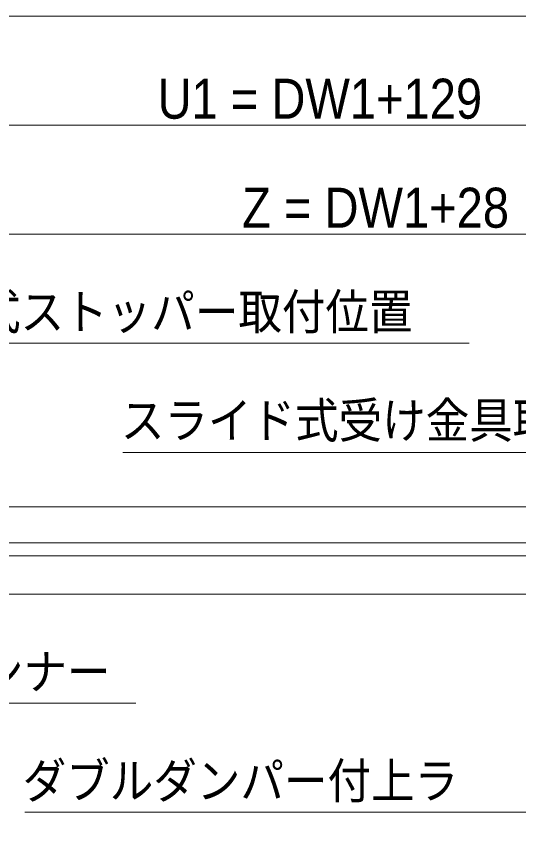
# Model space of a CAD drawing. Units: millimetres, scale not verified. Extents: x -6062 to 6062, y -3045 to 3045.
# Drawn here: x -2165 to -1704, y 155 to 900 of the extents above; entities that cross this region are included whole.
import ezdxf
from ezdxf.enums import TextEntityAlignment as Align

# ---------------------------------------------------------------- set-up
doc = ezdxf.new("R2010")
doc.units = ezdxf.units.MM
doc.header["$LTSCALE"] = 20
for name, color, linetype, lineweight in [('0-0_2寸法-1', 7, 'Continuous', 9), ('0-3_2寸法-3', 7, 'Continuous', 9), ('0-5_3一般', 7, 'Continuous', 9)]:
    doc.layers.add(name, color=color, linetype=linetype, lineweight=lineweight)
doc.styles.add('ＭＳ ゴシック', font='')
doc.styles.add('ＭＳ Ｐゴシック', font='')
doc.styles.get('ＭＳ ゴシック').set_extended_font_data('MS Gothic')
doc.styles.get('ＭＳ Ｐゴシック').set_extended_font_data('MS PGothic')

# ---------------------------------------------------------------- blocks, each defined once
blk = doc.blocks.new('グループ-108')
at = {"layer": '0-5_3一般'}
blk.add_line((-61696.5, 9000), (13223.5, 9000), dxfattribs=at)
blk = doc.blocks.new('グループ-109')
at = {"layer": '0-5_3一般'}
blk.add_line((-12320, 7400), (11040, 7400), dxfattribs=at)
blk.add_lwpolyline([(11350, 8340), (-59990, 8340), (-59990, 9000), (11350, 9000)], close=True, dxfattribs=at)
blk.add_lwpolyline([(-12640, -37740), (-12640, 8100), (11360, 8100)], dxfattribs=at)
blk = doc.blocks.new('グループ-110')
at = {"layer": '0-5_3一般'}
for name in ['グループ-108', 'グループ-109']:
    blk.add_blockref(name, (0, 0), dxfattribs=at)

msp = doc.modelspace()

# ---------------------------------------------------------------- linework, layer by layer
at = {"layer": '0-0_2寸法-1'}
for p, q in [((-1225.21, 900), (-4774.79, 900)), ((-2535.79, 800), (-1232.21, 800)), ((-2434.79, 700), (-1232.21, 700))]:
    msp.add_line(p, q, dxfattribs=at)
at = {"layer": '0-3_2寸法-3'}
for points in [[(-2457.5, 442), (-2366.28, 600), (-1749.5, 600)], [(-2067.13, 500), (-1465.21, 500), (-1292, 600)], [(-2055.44, 270), (-2281.36, 270), (-2369.6, 422.84)], [(-2157.06, 170), (-1558.22, 170), (-1411.98, 423.3)]]:
    msp.add_lwpolyline(points, dxfattribs=at)

# ---------------------------------------------------------------- block references
at = {"layer": '0-5_3一般', "xscale": 0.05, "yscale": 0.05}
msp.add_blockref('グループ-110', (-1787.5, 0), dxfattribs=at)

# ---------------------------------------------------------------- texts
at = {"layer": '0-0_2寸法-1', "style": 'ＭＳ Ｐゴシック', "width": 0.9}
for s, p in [('U1 = DW1+129', (-2035.37, 795.04)), ('Z = DW1+28', (-1957.81, 695.04))]:
    msp.add_text(s, height=36.69, dxfattribs=at).set_placement(p, align=Align.BOTTOM_LEFT)
at = {"layer": '0-3_2寸法-3', "style": 'ＭＳ ゴシック', "width": 0.9}
for s, p in [('スライド式ストッパー取付位置', (-2360.84, 602.97)), ('スライド式受け金具取付位置', (-2069.06, 503.34)), ('上ランナー', (-2278.33, 272.77)), ('ダブルダンパー付上ラ', (-2159.16, 172.77))]:
    msp.add_text(s, height=32.55, dxfattribs=at).set_placement(p, align=Align.BOTTOM_LEFT)

doc.saveas('drawing.dxf')
